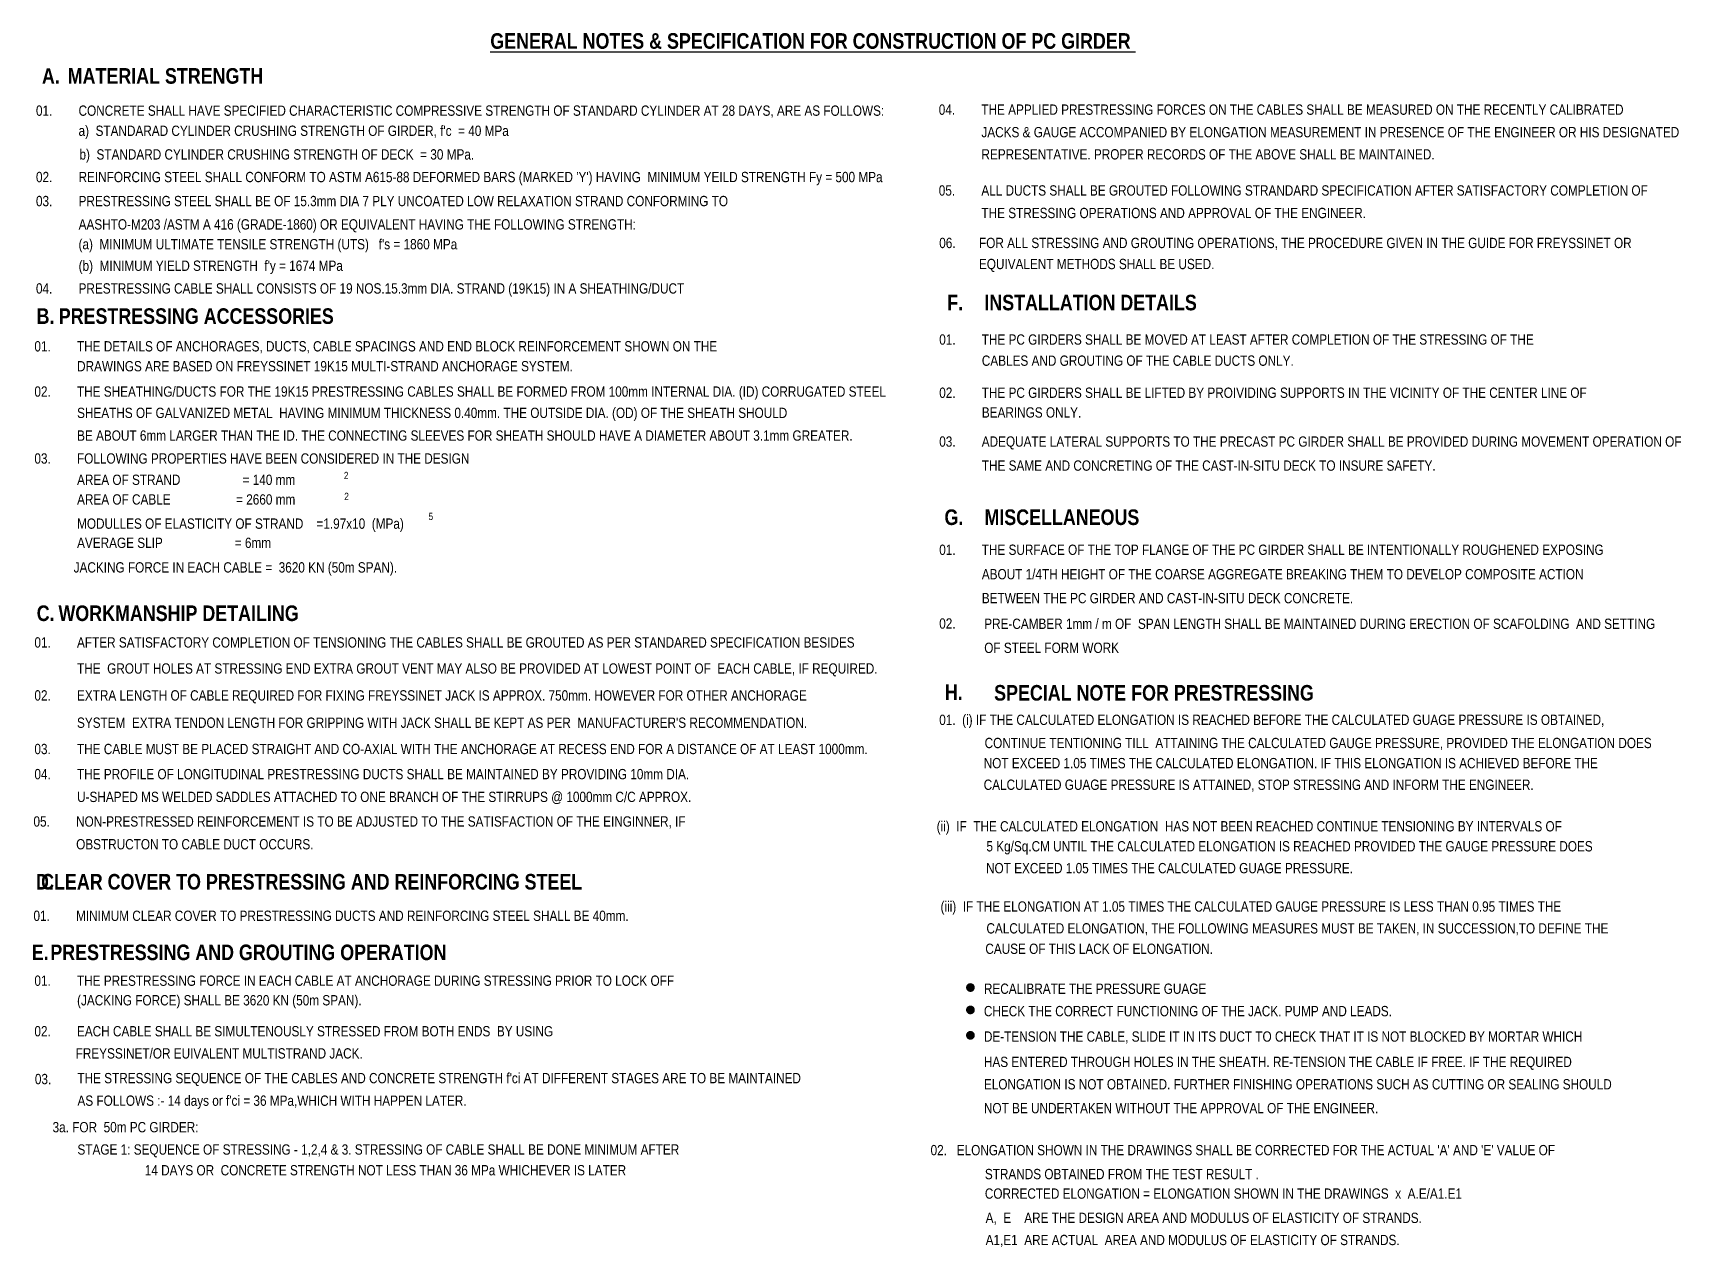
# Model space of a CAD drawing. Header units: millimetres. Extents: x 105 to 209081, y -582 to 17080.
# Drawn here: x 171787 to 192914, y 1516 to 17080 of the extents above; entities that cross this region are included whole.
import ezdxf
from ezdxf.enums import TextEntityAlignment as Align

# ---------------------------------------------------------------- set-up
doc = ezdxf.new("R2010")
doc.units = ezdxf.units.MM
doc.styles.add('SWIS', font='swissc.ttf', dxfattribs={"height": 200})
doc.styles.add('SWIS_B', font='swisscb.ttf', dxfattribs={"height": 200})

msp = doc.modelspace()

# ---------------------------------------------------------------- linework, layer by layer
at = {"const_width": 56.2}
for points in [[(183777, 4843, 1), (183833, 4843, 1)], [(183777, 4556, 1), (183833, 4556, 1)], [(183777, 4230, 1), (183833, 4230, 1)]]:
    msp.add_lwpolyline(points, format="xyb", close=True, dxfattribs=at)

# ---------------------------------------------------------------- texts
at = {"color": 7, "linetype": 'Continuous', "style": 'SWIS_B'}
for s, p in [('%%UGENERAL NOTES & SPECIFICATION FOR CONSTRUCTION OF PC GIRDER ', (181786, 16877)), ('A.', (172017, 16428)), ('MATERIAL STRENGTH', (173486, 16429)), ('B.', (171948, 13350)), ('PRESTRESSING ACCESSORIES', (173881, 13350)), ('F.', (183609, 13524)), ('INSTALLATION DETAILS ', (185377, 13524)), ('G.', (183593, 10772)), ('MISCELLANEOUS', (184977, 10772)), ('C.', (171950, 9541)), ('WORKMANSHIP DETAILING', (173654, 9541)), ('SPECIAL NOTE FOR PRESTRESSING', (186158, 8521)), ('D.', (171941, 6099)), ('CLEAR COVER TO PRESTRESSING AND REINFORCING STEEL', (175360, 6099)), ('E.', (171880, 5194)), ('PRESTRESSING AND GROUTING OPERATION', (174549, 5194))]:
    msp.add_text(s, height=200, dxfattribs=at).set_placement(p, align=Align.CENTER)
at = {"color": 7, "linetype": 'Continuous'}
for s, height, style, p in [('01.', 131.7, 'SWIS', (171826, 16018)), ('CONCRETE SHALL HAVE SPECIFIED CHARACTERISTIC COMPRESSIVE STRENGTH OF STANDARD CYLINDER AT 28 DAYS, ARE AS FOLLOWS:', 131.725, 'SWIS', (172372, 16018)), ('04.', 131.7, 'SWIS', (183399, 16031)), ('THE APPLIED PRESTRESSING FORCES ON THE CABLES SHALL BE MEASURED ON THE RECENTLY CALIBRATED ', 131.73, 'SWIS', (183945, 16031)), ("a)  STANDARAD CYLINDER CRUSHING STRENGTH OF GIRDER, f'c  = 40 MPa", 131.73, 'SWIS', (172372, 15760)), ('JACKS & GAUGE ACCOMPANIED BY ELONGATION MEASUREMENT IN PRESENCE OF THE ENGINEER OR HIS DESIGNATED', 131.73, 'SWIS', (183946, 15742)), ('b)  STANDARD CYLINDER CRUSHING STRENGTH OF DECK  = 30 MPa.', 131.73, 'SWIS', (172384, 15457)), ('REPRESENTATIVE. PROPER RECORDS OF THE ABOVE SHALL BE MAINTAINED.', 131.73, 'SWIS', (183946, 15458)), ('02.', 131.7, 'SWIS', (171826, 15167)), ("REINFORCING STEEL SHALL CONFORM TO ASTM A615-88 DEFORMED BARS (MARKED 'Y') HAVING  MINIMUM YEILD STRENGTH Fy = 500 MPa", 131.725, 'SWIS', (172372, 15167)), ('05.', 131.7, 'SWIS', (183399, 14995)), ('ALL DUCTS SHALL BE GROUTED FOLLOWING STRANDARD SPECIFICATION AFTER SATISFACTORY COMPLETION OF', 131.73, 'SWIS', (183945, 14995)), ('03.', 131.7, 'SWIS', (171826, 14859)), ('PRESTRESSING STEEL SHALL BE OF 15.3mm DIA 7 PLY UNCOATED LOW RELAXATION STRAND CONFORMING TO ', 131.73, 'SWIS', (172372, 14859)), ('THE STRESSING OPERATIONS AND APPROVAL OF THE ENGINEER.', 131.73, 'SWIS', (183946, 14706)), ('AASHTO-M203 /ASTM A 416 (GRADE-1860) OR EQUIVALENT HAVING THE FOLLOWING STRENGTH:', 131.73, 'SWIS', (172373, 14560)), ("(a)  MINIMUM ULTIMATE TENSILE STRENGTH (UTS)   f's = 1860 MPa", 131.73, 'SWIS', (172372, 14306)), ('06.', 131.7, 'SWIS', (183405, 14322)), ('FOR ALL STRESSING AND GROUTING OPERATIONS, THE PROCEDURE GIVEN IN THE GUIDE FOR FREYSSINET OR', 131.73, 'SWIS', (183915, 14322)), ("(b)  MINIMUM YIELD STRENGTH  f'y = 1674 MPa", 131.73, 'SWIS', (172373, 14030)), ('EQUIVALENT METHODS SHALL BE USED.', 131.73, 'SWIS', (183914, 14052)), ('04.', 131.7, 'SWIS', (171826, 13739)), ('PRESTRESSING CABLE SHALL CONSISTS OF 19 NOS.15.3mm DIA. STRAND (19K15) IN A SHEATHING/DUCT', 131.73, 'SWIS', (172372, 13739)), ('01.', 131.7, 'SWIS', (171806, 12997)), ('THE DETAILS OF ANCHORAGES, DUCTS, CABLE SPACINGS AND END BLOCK REINFORCEMENT SHOWN ON THE', 131.73, 'SWIS', (172352, 12997)), ('01.', 131.7, 'SWIS', (183405, 13084)), ('THE PC GIRDERS SHALL BE MOVED AT LEAST AFTER COMPLETION OF THE STRESSING OF THE ', 131.73, 'SWIS', (183950, 13084)), ('CABLES AND GROUTING OF THE CABLE DUCTS ONLY.', 131.73, 'SWIS', (183951, 12813)), ('DRAWINGS ARE BASED ON FREYSSINET 19K15 MULTI-STRAND ANCHORAGE SYSTEM. ', 131.73, 'SWIS', (172353, 12742)), ('02.', 131.7, 'SWIS', (171806, 12417)), ('THE SHEATHING/DUCTS FOR THE 19K15 PRESTRESSING CABLES SHALL BE FORMED FROM 100mm INTERNAL DIA. (ID) CORRUGATED STEEL ', 131.725, 'SWIS', (172352, 12417)), ('02.', 131.7, 'SWIS', (183405, 12402)), ('THE PC GIRDERS SHALL BE LIFTED BY PROIVIDING SUPPORTS IN THE VICINITY OF THE CENTER LINE OF', 131.73, 'SWIS', (183950, 12402)), ('SHEATHS OF GALVANIZED METAL  HAVING MINIMUM THICKNESS 0.40mm. THE OUTSIDE DIA. (OD) OF THE SHEATH SHOULD ', 131.725, 'SWIS', (172353, 12144)), ('BEARINGS ONLY.', 131.73, 'SWIS', (183951, 12149)), ('BE ABOUT 6mm LARGER THAN THE ID. THE CONNECTING SLEEVES FOR SHEATH SHOULD HAVE A DIAMETER ABOUT 3.1mm GREATER.', 131.725, 'SWIS', (172353, 11853)), ('03.', 131.7, 'SWIS', (183405, 11776)), ('ADEQUATE LATERAL SUPPORTS TO THE PRECAST PC GIRDER SHALL BE PROVIDED DURING MOVEMENT OPERATION OF ', 131.73, 'SWIS', (183950, 11776)), ('03.', 131.7, 'SWIS', (171806, 11559)), ('FOLLOWING PROPERTIES HAVE BEEN CONSIDERED IN THE DESIGN ', 131.73, 'SWIS', (172352, 11559)), ('AREA OF STRAND                   = 140 mm', 131.73, 'SWIS', (172353, 11286)), ('2', 92.2, 'SWIS', (175773, 11361)), ('THE SAME AND CONCRETING OF THE CAST-IN-SITU DECK TO INSURE SAFETY.', 131.73, 'SWIS', (183951, 11468)), ('AREA OF CABLE                    = 2660 mm', 131.73, 'SWIS', (172353, 11034)), ('2', 92.2, 'SWIS', (175778, 11093)), ('MODULLES OF ELASTICITY OF STRAND    =1.97x10  (MPa)', 131.73, 'SWIS', (172353, 10724)), ('5', 92.2, 'SWIS', (176859, 10836)), ('AVERAGE SLIP                      = 6mm', 131.73, 'SWIS', (172353, 10478)), ('01.', 131.7, 'SWIS', (183405, 10389)), ('THE SURFACE OF THE TOP FLANGE OF THE PC GIRDER SHALL BE INTENTIONALLY ROUGHENED EXPOSING ', 131.73, 'SWIS', (183950, 10389)), ('JACKING FORCE IN EACH CABLE =  3620 KN (50m SPAN).', 131.73, 'SWIS', (172309, 10163)), ('ABOUT 1/4TH HEIGHT OF THE COARSE AGGREGATE BREAKING THEM TO DEVELOP COMPOSITE ACTION ', 131.73, 'SWIS', (183951, 10076)), ('BETWEEN THE PC GIRDER AND CAST-IN-SITU DECK CONCRETE.', 131.73, 'SWIS', (183951, 9769)), ('02.', 131.7, 'SWIS', (183405, 9444)), ('PRE-CAMBER 1mm / m OF  SPAN LENGTH SHALL BE MAINTAINED DURING ERECTION OF SCAFOLDING  AND SETTING', 131.73, 'SWIS', (183982, 9440)), ('01.', 131.7, 'SWIS', (171806, 9201)), ('AFTER SATISFACTORY COMPLETION OF TENSIONING THE CABLES SHALL BE GROUTED AS PER STANDARED SPECIFICATION BESIDES', 131.725, 'SWIS', (172352, 9201)), ('OF STEEL FORM WORK', 131.73, 'SWIS', (183982, 9132)), ('THE  GROUT HOLES AT STRESSING END EXTRA GROUT VENT MAY ALSO BE PROVIDED AT LOWEST POINT OF  EACH CABLE, IF REQUIRED.', 131.725, 'SWIS', (172353, 8867)), ('H.', 200, 'SWIS_B', (183477, 8530)), ('02.', 131.7, 'SWIS', (171806, 8522)), ('EXTRA LENGTH OF CABLE REQUIRED FOR FIXING FREYSSINET JACK IS APPROX. 750mm. HOWEVER FOR OTHER ANCHORAGE', 131.725, 'SWIS', (172352, 8522)), ("SYSTEM  EXTRA TENDON LENGTH FOR GRIPPING WITH JACK SHALL BE KEPT AS PER  MANUFACTURER'S RECOMMENDATION.", 131.725, 'SWIS', (172352, 8172)), ('01.  (i) IF THE CALCULATED ELONGATION IS REACHED BEFORE THE CALCULATED GUAGE PRESSURE IS OBTAINED,', 131.73, 'SWIS', (183405, 8209)), ('CONTINUE TENTIONING TILL  ATTAINING THE CALCULATED GAUGE PRESSURE, PROVIDED THE ELONGATION DOES', 131.73, 'SWIS', (183987, 7912)), ('03.', 131.7, 'SWIS', (171806, 7835)), ('THE CABLE MUST BE PLACED STRAIGHT AND CO-AXIAL WITH THE ANCHORAGE AT RECESS END FOR A DISTANCE OF AT LEAST 1000mm. ', 131.725, 'SWIS', (172352, 7835)), ('04.', 131.7, 'SWIS', (171806, 7513)), ('THE PROFILE OF LONGITUDINAL PRESTRESSING DUCTS SHALL BE MAINTAINED BY PROVIDING 10mm DIA. ', 131.73, 'SWIS', (172352, 7513)), ('NOT EXCEED 1.05 TIMES THE CALCULATED ELONGATION. IF THIS ELONGATION IS ACHIEVED BEFORE THE', 131.73, 'SWIS', (183975, 7654)), ('CALCULATED GUAGE PRESSURE IS ATTAINED, STOP STRESSING AND INFORM THE ENGINEER.', 131.73, 'SWIS', (183975, 7377)), ('U-SHAPED MS WELDED SADDLES ATTACHED TO ONE BRANCH OF THE STIRRUPS @ 1000mm C/C APPROX.', 131.73, 'SWIS', (172353, 7221)), ('05.', 131.7, 'SWIS', (171794, 6906)), ('NON-PRESTRESSED REINFORCEMENT IS TO BE ADJUSTED TO THE SATISFACTION OF THE EINGINNER, IF', 131.73, 'SWIS', (172340, 6906)), (' (ii)  IF  THE CALCULATED ELONGATION  HAS NOT BEEN REACHED CONTINUE TENSIONING BY INTERVALS OF ', 131.73, 'SWIS', (183330, 6844)), ('OBSTRUCTON TO CABLE DUCT OCCURS.', 131.73, 'SWIS', (172341, 6614)), ('5 Kg/Sq.CM UNTIL THE CALCULATED ELONGATION IS REACHED PROVIDED THE GAUGE PRESSURE DOES ', 131.73, 'SWIS', (184010, 6588)), ('NOT EXCEED 1.05 TIMES THE CALCULATED GUAGE PRESSURE.', 131.73, 'SWIS', (184005, 6308)), ('(iii)  IF THE ELONGATION AT 1.05 TIMES THE CALCULATED GAUGE PRESSURE IS LESS THAN 0.95 TIMES THE', 131.73, 'SWIS', (183422, 5816)), ('01.', 131.7, 'SWIS', (171794, 5697)), ('MINIMUM CLEAR COVER TO PRESTRESSING DUCTS AND REINFORCING STEEL SHALL BE 40mm.', 131.73, 'SWIS', (172340, 5697)), ('CALCULATED ELONGATION, THE FOLLOWING MEASURES MUST BE TAKEN, IN SUCCESSION,TO DEFINE THE', 131.73, 'SWIS', (184010, 5536)), ('CAUSE OF THIS LACK OF ELONGATION.', 131.73, 'SWIS', (183996, 5274)), ('01.', 131.7, 'SWIS', (171806, 4865)), ('THE PRESTRESSING FORCE IN EACH CABLE AT ANCHORAGE DURING STRESSING PRIOR TO LOCK OFF ', 131.73, 'SWIS', (172352, 4865)), ('RECALIBRATE THE PRESSURE GUAGE', 131.73, 'SWIS', (183978, 4762)), ('(JACKING FORCE) SHALL BE 3620 KN (50m SPAN). ', 131.73, 'SWIS', (172353, 4614)), ('CHECK THE CORRECT FUNCTIONING OF THE JACK. PUMP AND LEADS.', 131.73, 'SWIS', (183978, 4475)), ('02.', 131.7, 'SWIS', (171806, 4217)), ('EACH CABLE SHALL BE SIMULTENOUSLY STRESSED FROM BOTH ENDS  BY USING  ', 131.73, 'SWIS', (172352, 4217)), ('DE-TENSION THE CABLE, SLIDE IT IN ITS DUCT TO CHECK THAT IT IS NOT BLOCKED BY MORTAR WHICH', 131.73, 'SWIS', (183978, 4149)), (' FREYSSINET/OR EUIVALENT MULTISTRAND JACK.', 131.73, 'SWIS', (172293, 3933)), ('HAS ENTERED THROUGH HOLES IN THE SHEATH. RE-TENSION THE CABLE IF FREE. IF THE REQUIRED', 131.73, 'SWIS', (183978, 3824)), ('03.', 131.7, 'SWIS', (171812, 3604)), ("THE STRESSING SEQUENCE OF THE CABLES AND CONCRETE STRENGTH f'ci AT DIFFERENT STAGES ARE TO BE MAINTAINED", 131.725, 'SWIS', (172357, 3616)), ('ELONGATION IS NOT OBTAINED. FURTHER FINISHING OPERATIONS SUCH AS CUTTING OR SEALING SHOULD', 131.73, 'SWIS', (183978, 3537)), ("AS FOLLOWS :- 14 days or f'ci = 36 MPa,WHICH WITH HAPPEN LATER.", 131.73, 'SWIS', (172358, 3327)), ('NOT BE UNDERTAKEN WITHOUT THE APPROVAL OF THE ENGINEER.', 131.73, 'SWIS', (183978, 3231)), ('3a. FOR  50m PC GIRDER:', 131.73, 'SWIS', (172039, 2987)), ('STAGE 1: SEQUENCE OF STRESSING - 1,2,4 & 3. STRESSING OF CABLE SHALL BE DONE MINIMUM AFTER ', 131.73, 'SWIS', (172358, 2701)), ("02.   ELONGATION SHOWN IN THE DRAWINGS SHALL BE CORRECTED FOR THE ACTUAL 'A' AND 'E' VALUE OF ", 131.73, 'SWIS', (183294, 2693)), ('14 DAYS OR  CONCRETE STRENGTH NOT LESS THAN 36 MPa WHICHEVER IS LATER', 131.73, 'SWIS', (173221, 2435)), ('STRANDS OBTAINED FROM THE TEST RESULT . ', 131.73, 'SWIS', (183990, 2386)), ('CORRECTED ELONGATION = ELONGATION SHOWN IN THE DRAWINGS  x  A.E/A1.E1', 131.73, 'SWIS', (183990, 2136)), ('A,  E    ARE THE DESIGN AREA AND MODULUS OF ELASTICITY OF STRANDS.', 131.73, 'SWIS', (184000, 1825)), ('A1,E1  ARE ACTUAL  AREA AND MODULUS OF ELASTICITY OF STRANDS.', 131.73, 'SWIS', (184000, 1541))]:
    msp.add_text(s, height=height, dxfattribs=dict(at, style=style)).set_placement(p)

doc.saveas('drawing.dxf')
